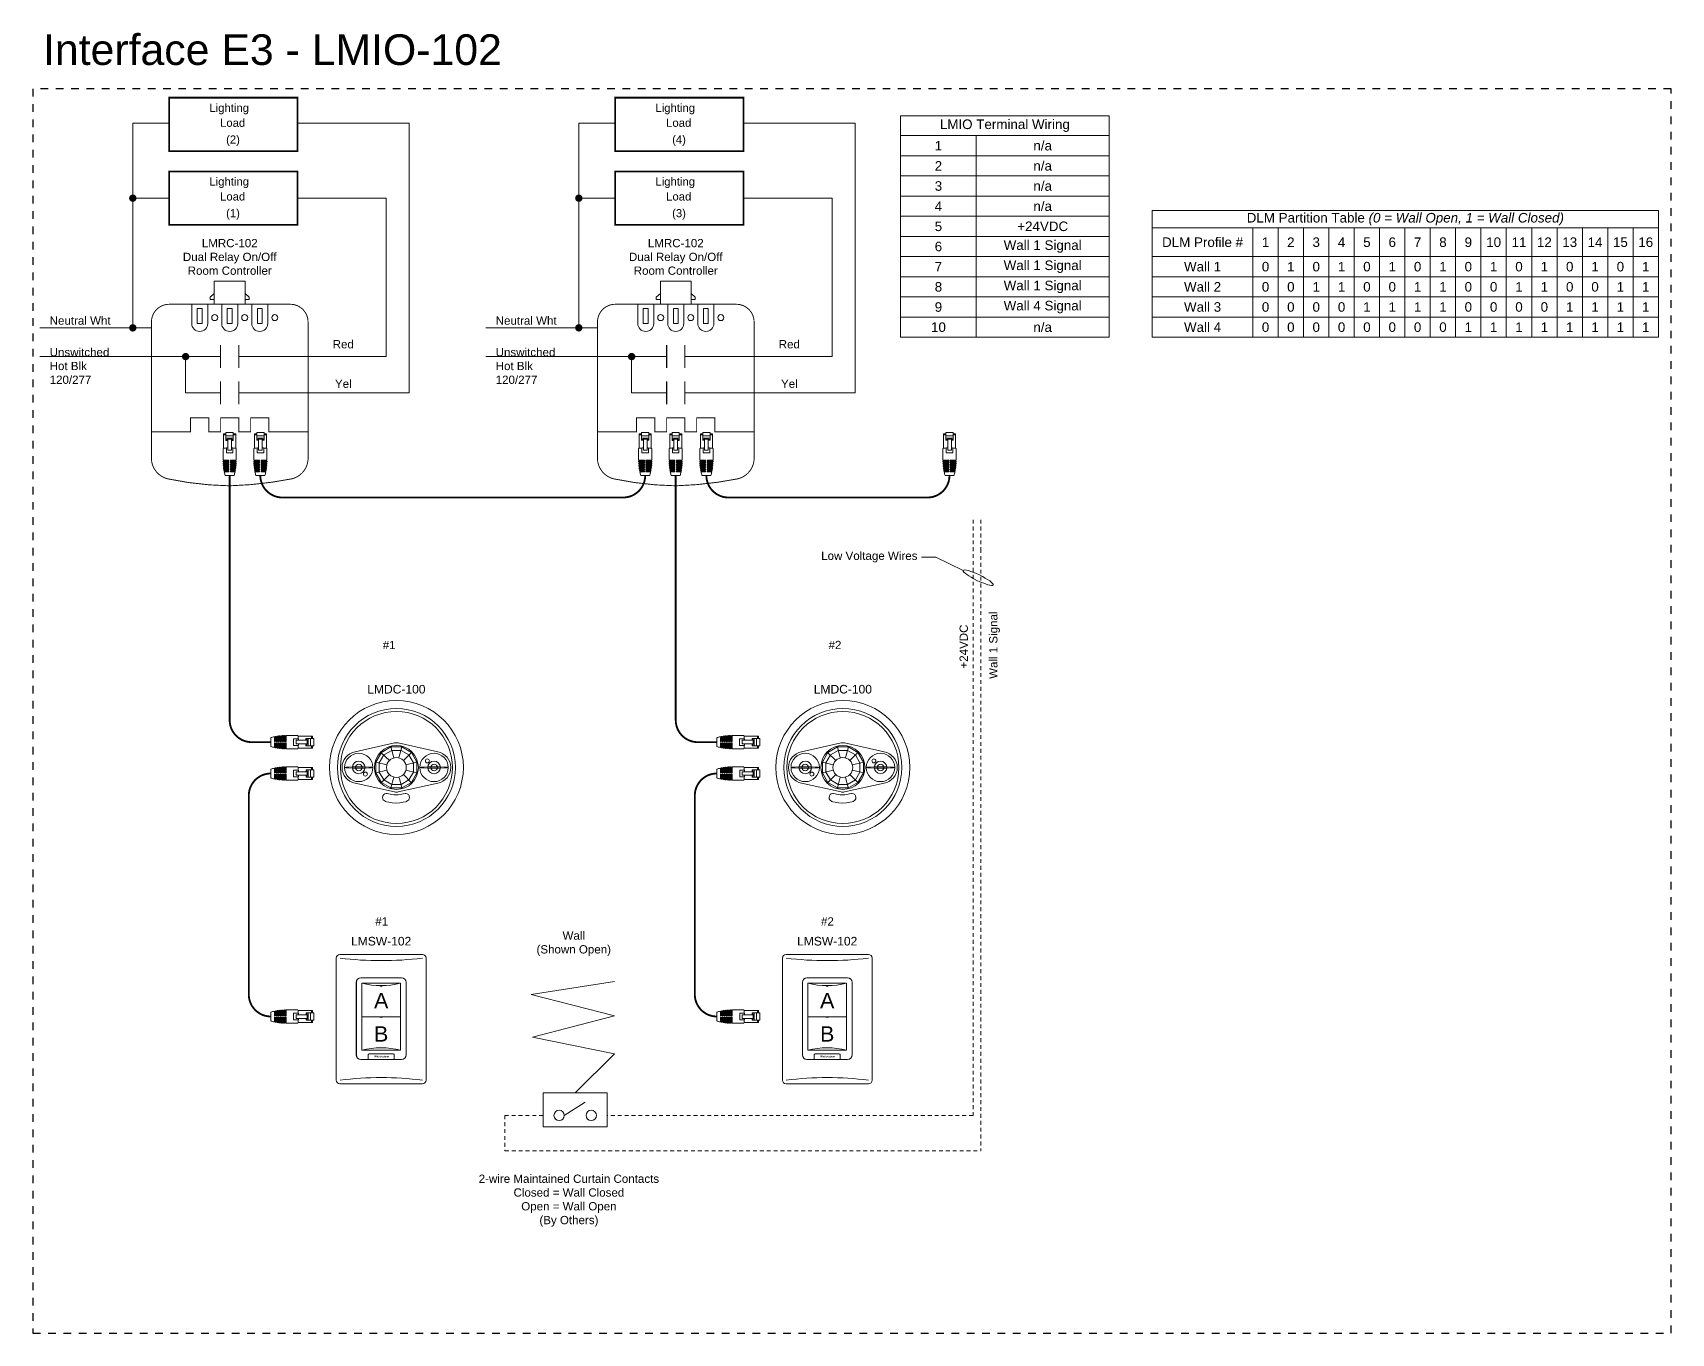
# Model space of a CAD drawing. Header units: inches. Extents: x -60 to 2005, y -577 to 104.
# Drawn here: x 867.5 to 921, y -103.6 to -61.1 of the extents above; entities that cross this region are included whole.
import ezdxf
from ezdxf.enums import TextEntityAlignment as Align

# ---------------------------------------------------------------- set-up
doc = ezdxf.new("R2010")
doc.units = ezdxf.units.IN
doc.header["$MEASUREMENT"] = 0
doc.linetypes.add('Demo', pattern=[0.5, 0.25, -0.25])
doc.linetypes.add('HIDDEN2', pattern=[0.1875, 0.125, -0.0625])
doc.layers.get('0').update_dxf_attribs({"lineweight": 5})
doc.layers.add('PS Borders', color=40, linetype='Demo', lineweight=5, plot=False)
for name, color, linetype, lineweight in [('WS', 3, 'Continuous', 5), ('WS_DETAIL', 7, 'Continuous', 5), ('WS_LineVoltage', 1, 'Continuous', 5), ('WS_LowVoltage', 6, 'Continuous', 5), ('WS_Text', 7, 'Continuous', 5)]:
    doc.layers.add(name, color=color, linetype=linetype, lineweight=lineweight)
doc.styles.add('ARIAL', font='arial.ttf')

# ---------------------------------------------------------------- blocks, each defined once
blk = doc.blocks.new('A$C756910A1')
at = {"layer": 'WS_DETAIL'}
for p, q in [((0.15, 6.6), (0.15, 10.17)), ((0.15, 10.17), (0.73, 10.17)), ((0.73, 9.92), (0.15, 9.92)), ((0.73, 10.43), (0.73, 8.56)), ((0.73, 10.43), (2.51, 10.43)), ((2.51, 9.66), (0.73, 9.66)), ((2.51, 9.06), (0.73, 9.06)), ((0.73, 8.74), (1.17, 8.74)), ((0.73, 8.56), (1.17, 8.56)), ((1.17, 6.17), (1.17, 9.06)), ((1.17, 8.85), (2.06, 8.85)), ((2.06, 6.17), (2.06, 9.06)), ((2.06, 8.74), (2.51, 8.74)), ((2.51, 8.56), (2.06, 8.56)), ((2.51, 10.43), (2.51, 8.56)), ((3.08, 10.17), (2.51, 10.17)), ((3.08, 9.92), (2.51, 9.92)), ((3.08, 6.6), (3.08, 10.17)), ((0, 6.56), (0, 3.73)), ((0.81, 6.7), (0.81, 5.55)), ((0.81, 5.55), (2.42, 5.55)), ((1.17, 6.17), (2.06, 6.17)), ((2.42, 6.7), (2.42, 5.55)), ((3.23, 6.56), (3.23, 3.73)), ((0, 3.73), (1.43, 3.73)), ((0, 3.51), (1.43, 3.51)), ((0.01, 3.29), (1.43, 3.29)), ((0.02, 3.06), (1.43, 3.06)), ((0.03, 2.84), (1.43, 2.84)), ((0.05, 2.62), (1.43, 2.62)), ((0.07, 2.4), (1.43, 2.4)), ((0.09, 2.18), (1.43, 2.18)), ((0.12, 1.96), (1.43, 1.96)), ((0.15, 1.74), (1.43, 1.74)), ((0.18, 1.52), (1.43, 1.52)), ((0.22, 1.3), (1.43, 1.3)), ((0.26, 1.08), (1.43, 1.08)), ((0.31, 0.86), (1.43, 0.86)), ((0.89, 3.73), (0.89, 3.51)), ((0.89, 3.29), (0.89, 3.06)), ((0.89, 2.84), (0.89, 2.62)), ((0.89, 2.4), (0.89, 2.18)), ((0.89, 1.96), (0.89, 1.74)), ((0.89, 1.52), (0.89, 1.3)), ((0.89, 1.08), (0.89, 0.86)), ((1.43, 3.51), (1.43, 3.73)), ((1.43, 3.06), (1.43, 3.29)), ((1.43, 2.62), (1.43, 2.84)), ((1.43, 2.18), (1.43, 2.4)), ((1.43, 1.74), (1.43, 1.96)), ((1.43, 1.3), (1.43, 1.52)), ((1.43, 0.86), (1.43, 1.08)), ((1.8, 3.73), (3.23, 3.73)), ((1.8, 3.51), (1.8, 3.73)), ((1.8, 3.51), (3.23, 3.51)), ((1.8, 3.29), (3.23, 3.29)), ((1.8, 3.06), (1.8, 3.29)), ((1.8, 3.06), (3.22, 3.06)), ((1.8, 2.84), (3.2, 2.84)), ((1.8, 2.62), (1.8, 2.84)), ((1.8, 2.62), (3.19, 2.62)), ((1.8, 2.4), (3.17, 2.4)), ((1.8, 2.18), (1.8, 2.4)), ((1.8, 2.18), (3.14, 2.18)), ((1.8, 1.96), (3.12, 1.96)), ((1.8, 1.74), (1.8, 1.96)), ((1.8, 1.74), (3.09, 1.74)), ((1.8, 1.52), (3.05, 1.52)), ((1.8, 1.3), (1.8, 1.52)), ((1.8, 1.3), (3.01, 1.3)), ((1.8, 1.08), (2.97, 1.08)), ((1.8, 0.86), (1.8, 1.08)), ((1.8, 0.86), (2.92, 0.86)), ((2.34, 3.73), (2.34, 3.51)), ((2.34, 3.29), (2.34, 3.06)), ((2.34, 2.84), (2.34, 2.62)), ((2.34, 2.4), (2.34, 2.18)), ((2.34, 1.96), (2.34, 1.74)), ((2.34, 1.52), (2.34, 1.3)), ((2.34, 1.08), (2.34, 0.86)), ((2.69, 0), (0.52, 0))]:
    blk.add_line(p, q, dxfattribs=at)
for centre, radius, start, end in [((1.62, -0.58), 7.33, 93.502, 102.7411), ((1.62, -0.58), 7.33, 77.2589, 86.498), ((13.49, 3.73), 13.49, 180.937, 181.8742), ((13.49, 3.73), 13.49, 182.8119, 183.7504), ((13.49, 3.73), 13.49, 184.6899, 185.6307), ((13.49, 3.73), 13.49, 186.573, 187.5171), ((13.49, 3.73), 13.49, 188.4632, 189.4117), ((13.49, 3.73), 13.49, 190.3627, 191.3167), ((13.49, 3.73), 13.49, 192.2739, 196.0379), ((-10.25, 3.73), 13.49, 343.9621, 347.7261), ((-10.25, 3.73), 13.49, 348.6833, 349.6373), ((-10.25, 3.73), 13.49, 350.5883, 351.5368), ((-10.25, 3.73), 13.49, 352.4829, 353.427), ((-10.25, 3.73), 13.49, 354.3693, 355.3101), ((-10.25, 3.73), 13.49, 356.2496, 357.1881), ((-10.25, 3.73), 13.49, 358.1258, 359.063)]:
    blk.add_arc(centre, radius, start, end, dxfattribs=at)
blk = doc.blocks.new('RJ45')
at = {"layer": 'WS_DETAIL', "xscale": 1.117448685388325, "yscale": 1.117448685388325, "zscale": 1.117448685388325}
blk.add_blockref('A$C756910A1', (59.47, 150.68), dxfattribs=at)
blk = doc.blocks.new('WallPlate1Gang')
for p, q in [((-11.72, 0.96), (-11.72, 32.87)), ((-10.76, 33.83), (10.76, 33.83)), ((11.72, 32.87), (11.72, 0.96)), ((-6.49, 26.51), (-6.49, 7.57)), ((-5.31, 27.69), (5.31, 27.69)), ((6.49, 26.51), (6.49, 7.57)), ((5.31, 6.39), (-5.31, 6.39)), ((-10.76, 0), (10.76, 0))]:
    blk.add_line(p, q)
for centre, radius, start, end in [((-10.76, 32.87), 0.96, 90, 180), ((0, 117.5), 85.31, 262.7571, 277.2429), ((10.76, 32.87), 0.96, 0, 90), ((-5.31, 26.51), 1.18, 90, 180), ((5.31, 26.51), 1.18, 0, 90), ((-5.31, 7.57), 1.18, 180, 270), ((5.31, 7.57), 1.18, 270, 0), ((-10.76, 0.96), 0.96, 180, 270), ((0, -83.67), 85.31, 82.7571, 97.2429), ((10.76, 0.96), 0.96, 270, 0)]:
    blk.add_arc(centre, radius, start, end)
blk = doc.blocks.new('*U137')
blk.add_blockref('WallPlate1Gang', (0, -0.01))
blk = doc.blocks.new('*T186')
at = {"layer": 'WS_Text', "color": 0, "linetype": 'ByBlock', "lineweight": -2, "transparency": 16777216}
for p, q in [((0, 0), (16.528, 0)), ((0, 0), (0, -4.142)), ((16.528, 0), (16.528, -4.142)), ((0, -0.567), (16.528, -0.567)), ((3.284, -0.567), (3.284, -4.142)), ((4.112, -0.567), (4.112, -4.142)), ((4.939, -0.567), (4.939, -4.142)), ((5.767, -0.567), (5.767, -4.142)), ((6.595, -0.567), (6.595, -4.142)), ((7.422, -0.567), (7.422, -4.142)), ((8.25, -0.567), (8.25, -4.142)), ((9.078, -0.567), (9.078, -4.142)), ((9.906, -0.567), (9.906, -4.142)), ((10.733, -0.567), (10.733, -4.142)), ((11.561, -0.567), (11.561, -4.142)), ((12.389, -0.567), (12.389, -4.142)), ((13.217, -0.567), (13.217, -4.142)), ((14.044, -0.567), (14.044, -4.142)), ((14.872, -0.567), (14.872, -4.142)), ((15.7, -0.567), (15.7, -4.142)), ((0, -1.506), (16.528, -1.506)), ((0, -2.165), (16.528, -2.165)), ((0, -2.824), (16.528, -2.824)), ((0, -3.483), (16.528, -3.483)), ((0, -4.142), (16.528, -4.142))]:
    blk.add_line(p, q, dxfattribs=at)
at = {"layer": 'WS_Text', "color": 0, "transparency": 16777216, "attachment_point": 5, "style": 'ARIAL'}
for s, insert, char_height, width in [('DLM Partition Table {\\fArial|b0|i1|c0|p34;(0 = Wall Open, 1 = Wall Closed)}', (8.264, -0.283), 0.3125, 16.37762), ('DLM Profile #', (1.642, -1.037), 0.3125, 3.13378), ('1', (3.698, -1.037), 0.312, 0.67774), ('2', (4.525, -1.037), 0.312, 0.67774), ('3', (5.353, -1.037), 0.312, 0.67774), ('4', (6.181, -1.037), 0.312, 0.67774), ('5', (7.009, -1.037), 0.312, 0.67774), ('6', (7.836, -1.037), 0.312, 0.67774), ('7', (8.664, -1.037), 0.312, 0.67774), ('8', (9.492, -1.037), 0.312, 0.67774), ('9', (10.32, -1.037), 0.312, 0.67774), ('10', (11.147, -1.037), 0.3125, 0.67774), ('11', (11.975, -1.037), 0.3125, 0.67774), ('12', (12.803, -1.037), 0.3125, 0.67774), ('13', (13.631, -1.037), 0.3125, 0.67774), ('14', (14.458, -1.037), 0.3125, 0.67774), ('15', (15.286, -1.037), 0.3125, 0.67774), ('16', (16.114, -1.037), 0.3125, 0.67774), ('Wall 1', (1.642, -1.836), 0.3125, 3.13378), ('0', (3.698, -1.836), 0.312, 0.67774), ('1', (4.525, -1.836), 0.312, 0.67774), ('0', (5.353, -1.836), 0.312, 0.67774), ('1', (6.181, -1.836), 0.312, 0.67774), ('0', (7.009, -1.836), 0.312, 0.67774), ('1', (7.836, -1.836), 0.312, 0.67774), ('0', (8.664, -1.836), 0.312, 0.67774), ('1', (9.492, -1.836), 0.312, 0.67774), ('0', (10.32, -1.836), 0.312, 0.67774), ('1', (11.147, -1.836), 0.312, 0.67774), ('0', (11.975, -1.836), 0.312, 0.67774), ('1', (12.803, -1.836), 0.312, 0.67774), ('0', (13.631, -1.836), 0.312, 0.67774), ('1', (14.458, -1.836), 0.312, 0.67774), ('0', (15.286, -1.836), 0.312, 0.67774), ('1', (16.114, -1.836), 0.312, 0.67774), ('Wall 2', (1.642, -2.495), 0.3125, 3.13378), ('0', (3.698, -2.495), 0.312, 0.67774), ('0', (4.525, -2.495), 0.312, 0.67774), ('1', (5.353, -2.495), 0.312, 0.67774), ('1', (6.181, -2.495), 0.312, 0.67774), ('0', (7.009, -2.495), 0.312, 0.67774), ('0', (7.836, -2.495), 0.312, 0.67774), ('1', (8.664, -2.495), 0.312, 0.67774), ('1', (9.492, -2.495), 0.312, 0.67774), ('0', (10.32, -2.495), 0.312, 0.67774), ('0', (11.147, -2.495), 0.312, 0.67774), ('1', (11.975, -2.495), 0.312, 0.67774), ('1', (12.803, -2.495), 0.312, 0.67774), ('0', (13.631, -2.495), 0.312, 0.67774), ('0', (14.458, -2.495), 0.312, 0.67774), ('1', (15.286, -2.495), 0.312, 0.67774), ('1', (16.114, -2.495), 0.312, 0.67774), ('Wall 3', (1.642, -3.153), 0.3125, 3.13378), ('0', (3.698, -3.153), 0.312, 0.67774), ('0', (4.525, -3.153), 0.312, 0.67774), ('0', (5.353, -3.153), 0.312, 0.67774), ('0', (6.181, -3.153), 0.312, 0.67774), ('1', (7.009, -3.153), 0.312, 0.67774), ('1', (7.836, -3.153), 0.312, 0.67774), ('1', (8.664, -3.153), 0.312, 0.67774), ('1', (9.492, -3.153), 0.312, 0.67774), ('0', (10.32, -3.153), 0.312, 0.67774), ('0', (11.147, -3.153), 0.312, 0.67774), ('0', (11.975, -3.153), 0.312, 0.67774), ('0', (12.803, -3.153), 0.312, 0.67774), ('1', (13.631, -3.153), 0.312, 0.67774), ('1', (14.458, -3.153), 0.312, 0.67774), ('1', (15.286, -3.153), 0.312, 0.67774), ('1', (16.114, -3.153), 0.312, 0.67774), ('Wall 4', (1.642, -3.812), 0.3125, 3.13378), ('0', (3.698, -3.812), 0.312, 0.67774), ('0', (4.525, -3.812), 0.312, 0.67774), ('0', (5.353, -3.812), 0.312, 0.67774), ('0', (6.181, -3.812), 0.312, 0.67774), ('0', (7.009, -3.812), 0.312, 0.67774), ('0', (7.836, -3.812), 0.312, 0.67774), ('0', (8.664, -3.812), 0.312, 0.67774), ('0', (9.492, -3.812), 0.312, 0.67774), ('1', (10.32, -3.812), 0.312, 0.67774), ('1', (11.147, -3.812), 0.312, 0.67774), ('1', (11.975, -3.812), 0.312, 0.67774), ('1', (12.803, -3.812), 0.312, 0.67774), ('1', (13.631, -3.812), 0.312, 0.67774), ('1', (14.458, -3.812), 0.312, 0.67774), ('1', (15.286, -3.812), 0.312, 0.67774), ('1', (16.114, -3.812), 0.312, 0.67774)]:
    blk.add_mtext(s, dxfattribs=dict(at, insert=insert, char_height=char_height, width=width))
blk = doc.blocks.new('*T187')
at = {"layer": 'WS_Text', "color": 0, "linetype": 'ByBlock', "lineweight": -2, "transparency": 16777216}
for p, q in [((0, 0), (6.807, 0)), ((0, 0), (0, -7.236)), ((6.807, 0), (6.807, -7.236)), ((0, -0.648), (6.807, -0.648)), ((2.469, -0.648), (2.469, -7.236)), ((0, -1.307), (6.807, -1.307)), ((0, -1.965), (6.807, -1.965)), ((0, -2.624), (6.807, -2.624)), ((0, -3.283), (6.807, -3.283)), ((0, -3.942), (6.807, -3.942)), ((0, -4.601), (6.807, -4.601)), ((0, -5.259), (6.807, -5.259)), ((0, -5.918), (6.807, -5.918)), ((0, -6.577), (6.807, -6.577)), ((0, -7.236), (6.807, -7.236))]:
    blk.add_line(p, q, dxfattribs=at)
at = {"layer": 'WS_Text', "color": 0, "transparency": 16777216, "attachment_point": 5, "style": 'ARIAL'}
for s, insert, char_height, width in [('LMIO Terminal Wiring', (3.403, -0.324), 0.3125, 6.65659), ('1', (1.234, -0.977), 0.312, 2.31859), ('n/a', (4.638, -0.977), 0.3125, 4.188), ('2', (1.234, -1.636), 0.312, 2.31859), ('n/a', (4.638, -1.636), 0.3125, 4.188), ('3', (1.234, -2.295), 0.312, 2.31859), ('n/a', (4.638, -2.295), 0.3125, 4.188), ('4', (1.234, -2.954), 0.312, 2.31859), ('n/a', (4.638, -2.954), 0.3125, 4.188), ('5', (1.234, -3.612), 0.312, 2.31859), ('+24VDC', (4.638, -3.612), 0.3125, 4.188), ('6', (1.234, -4.271), 0.312, 2.31859), ('Wall 1 Signal', (4.638, -4.271), 0.3125, 4.188), ('7', (1.234, -4.93), 0.312, 2.31859), ('Wall 1 Signal', (4.638, -4.93), 0.3125, 4.188), ('8', (1.234, -5.589), 0.312, 2.31859), ('Wall 1 Signal', (4.638, -5.589), 0.3125, 4.188), ('9', (1.234, -6.248), 0.312, 2.31859), ('Wall 4 Signal', (4.638, -6.248), 0.3125, 4.188), ('10', (1.234, -6.906), 0.3125, 2.31859), ('n/a', (4.638, -6.906), 0.3125, 4.188)]:
    blk.add_mtext(s, dxfattribs=dict(at, insert=insert, char_height=char_height, width=width))
blk = doc.blocks.new('*U251')
for p, q in [((-6.5, 20.13), (-6.5, 1.18)), ((-5.32, 21.31), (5.32, 21.31)), ((-5.07, 2.44), (-5.07, 19.89)), ((-5.07, 19.89), (5.07, 19.89)), ((-5.07, 19.89), (5.07, 19.89)), ((-0.33, 19.29), (-0.33, 19.19)), ((0.33, 19.29), (0.33, 19.19)), ((5.07, 19.89), (5.07, 2.44)), ((6.5, 20.13), (6.5, 1.18)), ((-5.07, 11.16), (0, 11.16)), ((-0.33, 11.17), (-0.33, 11.06)), ((0, 11.16), (5.07, 11.16)), ((0.33, 11.17), (0.33, 11.06)), ((5.32, 0), (-5.32, 0)), ((5.07, 2.44), (-5.07, 2.44)), ((-3.38, 1.24), (-3.38, 0)), ((3.14, 1.48), (-3.14, 1.48)), ((3.38, 1.24), (3.38, 0))]:
    blk.add_line(p, q)
for centre, radius, start, end in [((-5.32, 20.13), 1.18, 90, 180), ((0, 41.25), 21.96, 256.6482, 283.3518), ((0, 19.73), 0.639, 238.6629, 301.3371), ((5.32, 20.13), 1.18, 0, 90), ((0, 11.61), 0.639, 238.6629, 301.3371), ((-5.32, 1.18), 1.18, 180, 270), ((0, -18.92), 21.96, 76.6482, 103.3518), ((-3.14, 1.24), 0.239, 90, 180), ((3.14, 1.24), 0.239, 0, 90), ((5.32, 1.18), 1.18, 270, 0)]:
    blk.add_arc(centre, radius, start, end)
at = {"style": 'ARIAL'}
for s, insert, char_height, width, attachment_point in [('LMSW-102', (0, 32.02), 2.25, 40.9705, 2), ('{\\fArial|b1|i1|c0|p34;Wattstopper}', (-1.79, 1.04), 0.4798, 3.7953, 1)]:
    blk.add_mtext(s, dxfattribs=dict(at, insert=insert, char_height=char_height, width=width, attachment_point=attachment_point))
blk = doc.blocks.new('*U257')
at = {"lineweight": 18}
for points in [[(-1.44, -5.36), (-3.92, -3.92), (-5.36, -1.44), (-5.36, 1.43), (-3.92, 3.92), (-1.44, 5.36), (1.43, 5.36), (3.92, 3.92), (5.36, 1.43), (5.36, -1.44), (3.92, -3.92), (1.43, -5.36), (-1.44, -5.36)], [(-1.2, -4.47), (-3.27, -3.27), (-4.47, -1.2), (-4.47, 1.2), (-3.27, 3.27), (-1.2, 4.46), (1.2, 4.46), (3.27, 3.27), (4.46, 1.2), (4.46, -1.2), (3.27, -3.27), (1.2, -4.47), (-1.2, -4.47)], [(-1.44, 5.36), (-0.67, 2.5)], [(1.43, 5.36), (0.67, 2.5)], [(-2.5, 0.67), (-5.36, 1.43)], [(-3.97, 3.84), (-1.83, 1.83)], [(3.92, 3.92), (1.83, 1.83)], [(5.36, 1.43), (2.5, 0.67)], [(-2.5, -0.67), (-5.36, -1.44)], [(-1.83, -1.83), (-3.92, -3.92)], [(-0.67, -2.5), (-1.44, -5.36)], [(3.87, -3.95), (1.83, -1.84)], [(5.36, -1.44), (2.5, -0.67)]]:
    blk.add_lwpolyline(points, dxfattribs=at)
for points, knots in [([(17.49, 0), (17.49, -9.66), (9.66, -17.49), (0, -17.49), (-9.66, -17.49), (-17.49, -9.66), (-17.49, 0), (-17.49, 9.66), (-9.66, 17.49), (0, 17.49), (9.66, 17.49), (17.49, 9.66), (17.49, 0)], [0, 0, 0, 0, 1, 1, 1, 2, 2, 2, 3, 3, 3, 4, 4, 4, 4]), ([(15.41, 0), (15.41, -8.51), (8.51, -15.41), (0, -15.41), (-8.51, -15.41), (-15.41, -8.51), (-15.41, 0), (-15.41, 8.51), (-8.51, 15.41), (0, 15.41), (8.51, 15.41), (15.41, 8.51), (15.41, 0)], [0, 0, 0, 0, 1, 1, 1, 2, 2, 2, 3, 3, 3, 4, 4, 4, 4]), ([(14.63, 0), (14.63, -8.08), (8.08, -14.63), (0, -14.63), (-8.08, -14.63), (-14.63, -8.08), (-14.63, 0), (-14.63, 8.08), (-8.08, 14.63), (0, 14.63), (8.08, 14.63), (14.63, 8.08), (14.63, 0)], [0, 0, 0, 0, 1, 1, 1, 2, 2, 2, 3, 3, 3, 4, 4, 4, 4]), ([(-14.21, 0), (-14.21, 2.03), (-12.74, 3.73), (-10.81, 4.08), (-10.81, 4.08), (-0.46, 6.4), (-0.46, 6.4), (-0.33, 6.43), (-0.17, 6.45), (0, 6.45)], [0, 0, 0, 0, 1, 1, 1, 2, 2, 2, 3, 3, 3, 3]), ([(5.74, 0), (5.74, -3.17), (3.17, -5.74), (0, -5.74), (-3.17, -5.74), (-5.74, -3.17), (-5.74, 0), (-5.74, 3.17), (-3.17, 5.74), (0, 5.74), (3.17, 5.74), (5.74, 3.17), (5.74, 0)], [0, 0, 0, 0, 1, 1, 1, 2, 2, 2, 3, 3, 3, 4, 4, 4, 4]), ([(14.21, 0), (14.21, 2.03), (12.74, 3.73), (10.81, 4.08), (10.81, 4.08), (0.46, 6.4), (0.46, 6.4), (0.33, 6.43), (0.17, 6.45), (0, 6.45)], [0, 0, 0, 0, 1, 1, 1, 2, 2, 2, 3, 3, 3, 3]), ([(-6.13, 0), (-6.13, -2.05), (-7.79, -3.7), (-9.84, -3.7), (-11.88, -3.7), (-13.54, -2.05), (-13.54, 0), (-13.54, 2.04), (-11.88, 3.7), (-9.84, 3.7), (-7.79, 3.7), (-6.13, 2.04), (-6.13, 0)], [0, 0, 0, 0, 1, 1, 1, 2, 2, 2, 3, 3, 3, 4, 4, 4, 4]), ([(-6.13, 0), (-6.13, -2.05), (-7.79, -3.7), (-9.84, -3.7), (-11.88, -3.7), (-13.54, -2.05), (-13.54, 0), (-13.54, 2.04), (-11.88, 3.7), (-9.84, 3.7), (-7.79, 3.7), (-6.13, 2.04), (-6.13, 0)], [0, 0, 0, 0, 1, 1, 1, 2, 2, 2, 3, 3, 3, 4, 4, 4, 4]), ([(-6.14, 0), (-6.14, -0.09), (-7.79, -0.17), (-9.84, -0.17), (-11.88, -0.17), (-13.53, -0.09), (-13.53, 0), (-13.53, 0.09), (-11.88, 0.16), (-9.84, 0.16), (-7.79, 0.16), (-6.14, 0.09), (-6.14, 0)], [0, 0, 0, 0, 1, 1, 1, 2, 2, 2, 3, 3, 3, 4, 4, 4, 4]), ([(-6.14, 0), (-6.14, -0.09), (-7.79, -0.17), (-9.84, -0.17), (-11.88, -0.17), (-13.53, -0.09), (-13.53, 0), (-13.53, 0.09), (-11.88, 0.16), (-9.84, 0.16), (-7.79, 0.16), (-6.14, 0.09), (-6.14, 0)], [0, 0, 0, 0, 1, 1, 1, 2, 2, 2, 3, 3, 3, 4, 4, 4, 4]), ([(-8.18, 0), (-8.18, -0.91), (-8.92, -1.66), (-9.84, -1.66), (-10.75, -1.66), (-11.49, -0.91), (-11.49, 0), (-11.49, 0.91), (-10.75, 1.65), (-9.84, 1.65), (-8.92, 1.65), (-8.18, 0.91), (-8.18, 0)], [0, 0, 0, 0, 1, 1, 1, 2, 2, 2, 3, 3, 3, 4, 4, 4, 4]), ([(-8.18, 0), (-8.18, -0.91), (-8.92, -1.66), (-9.84, -1.66), (-10.75, -1.66), (-11.49, -0.91), (-11.49, 0), (-11.49, 0.91), (-10.75, 1.65), (-9.84, 1.65), (-8.92, 1.65), (-8.18, 0.91), (-8.18, 0)], [0, 0, 0, 0, 1, 1, 1, 2, 2, 2, 3, 3, 3, 4, 4, 4, 4]), ([(-8.97, 0), (-8.97, -0.48), (-9.36, -0.87), (-9.84, -0.87), (-10.32, -0.87), (-10.7, -0.48), (-10.7, 0), (-10.7, 0.48), (-10.32, 0.87), (-9.84, 0.87), (-9.36, 0.87), (-8.97, 0.48), (-8.97, 0)], [0, 0, 0, 0, 1, 1, 1, 2, 2, 2, 3, 3, 3, 4, 4, 4, 4]), ([(-8.97, 0), (-8.97, -0.48), (-9.36, -0.87), (-9.84, -0.87), (-10.32, -0.87), (-10.7, -0.48), (-10.7, 0), (-10.7, 0.48), (-10.32, 0.87), (-9.84, 0.87), (-9.36, 0.87), (-8.97, 0.48), (-8.97, 0)], [0, 0, 0, 0, 1, 1, 1, 2, 2, 2, 3, 3, 3, 4, 4, 4, 4]), ([(2.59, 0), (2.59, -1.43), (1.43, -2.59), (0, -2.59), (-1.43, -2.59), (-2.59, -1.43), (-2.59, 0), (-2.59, 1.43), (-1.43, 2.59), (0, 2.59), (1.43, 2.59), (2.59, 1.43), (2.59, 0)], [0, 0, 0, 0, 1, 1, 1, 2, 2, 2, 3, 3, 3, 4, 4, 4, 4]), ([(6.13, 0), (6.13, 2.04), (7.79, 3.7), (9.83, 3.7), (11.88, 3.7), (13.54, 2.04), (13.54, 0), (13.54, -2.05), (11.88, -3.7), (9.83, -3.7), (7.79, -3.7), (6.13, -2.05), (6.13, 0)], [0, 0, 0, 0, 1, 1, 1, 2, 2, 2, 3, 3, 3, 4, 4, 4, 4]), ([(6.14, 0), (6.14, 0.09), (7.79, 0.16), (9.83, 0.16), (11.88, 0.16), (13.53, 0.09), (13.53, 0), (13.53, -0.09), (11.88, -0.17), (9.83, -0.17), (7.79, -0.17), (6.14, -0.09), (6.14, 0)], [0, 0, 0, 0, 1, 1, 1, 2, 2, 2, 3, 3, 3, 4, 4, 4, 4]), ([(7.57, 1.73), (7.57, 2.02), (7.81, 2.25), (8.1, 2.25), (8.39, 2.25), (8.62, 2.02), (8.62, 1.73), (8.62, 1.44), (8.39, 1.2), (8.1, 1.2), (7.81, 1.2), (7.57, 1.44), (7.57, 1.73)], [0, 0, 0, 0, 1, 1, 1, 2, 2, 2, 3, 3, 3, 4, 4, 4, 4]), ([(8.18, 0), (8.18, 0.91), (8.92, 1.65), (9.83, 1.65), (10.75, 1.65), (11.49, 0.91), (11.49, 0), (11.49, -0.91), (10.75, -1.66), (9.83, -1.66), (8.92, -1.66), (8.18, -0.91), (8.18, 0)], [0, 0, 0, 0, 1, 1, 1, 2, 2, 2, 3, 3, 3, 4, 4, 4, 4]), ([(8.97, 0), (8.97, 0.48), (9.36, 0.87), (9.83, 0.87), (10.31, 0.87), (10.7, 0.48), (10.7, 0), (10.7, -0.48), (10.31, -0.87), (9.83, -0.87), (9.36, -0.87), (8.97, -0.48), (8.97, 0)], [0, 0, 0, 0, 1, 1, 1, 2, 2, 2, 3, 3, 3, 4, 4, 4, 4]), ([(-14.21, 0), (-14.21, -2.04), (-12.74, -3.73), (-10.81, -4.08), (-10.81, -4.08), (-0.46, -6.4), (-0.46, -6.4), (-0.33, -6.43), (-0.17, -6.45), (0, -6.45)], [0, 0, 0, 0, 1, 1, 1, 2, 2, 2, 3, 3, 3, 3]), ([(-7.57, -1.73), (-7.57, -2.02), (-7.81, -2.26), (-8.1, -2.26), (-8.39, -2.26), (-8.62, -2.02), (-8.62, -1.73), (-8.62, -1.44), (-8.39, -1.21), (-8.1, -1.21), (-7.81, -1.21), (-7.57, -1.44), (-7.57, -1.73)], [0, 0, 0, 0, 1, 1, 1, 2, 2, 2, 3, 3, 3, 4, 4, 4, 4]), ([(-7.57, -1.73), (-7.57, -2.02), (-7.81, -2.26), (-8.1, -2.26), (-8.39, -2.26), (-8.62, -2.02), (-8.62, -1.73), (-8.62, -1.44), (-8.39, -1.21), (-8.1, -1.21), (-7.81, -1.21), (-7.57, -1.44), (-7.57, -1.73)], [0, 0, 0, 0, 1, 1, 1, 2, 2, 2, 3, 3, 3, 4, 4, 4, 4]), ([(14.21, 0), (14.21, -2.04), (12.74, -3.73), (10.81, -4.08), (10.81, -4.08), (0.46, -6.4), (0.46, -6.4), (0.33, -6.43), (0.17, -6.45), (0, -6.45)], [0, 0, 0, 0, 1, 1, 1, 2, 2, 2, 3, 3, 3, 3]), ([(-0.1, -9.29), (1.27, -9.29), (2.67, -8.87), (2.67, -8.87), (2.67, -8.87), (2.76, -8.82), (2.76, -8.82), (3.14, -8.68), (3.41, -8.29), (3.41, -7.83), (3.41, -7.24), (2.98, -6.77), (2.44, -6.77), (2.44, -6.77), (2.15, -6.8), (1.77, -6.91), (1.39, -7.03), (0.63, -7.13), (0, -7.13), (0, -7.13), (-0.2, -7.13), (-0.2, -7.13), (-0.83, -7.13), (-1.59, -7.03), (-1.97, -6.91), (-2.35, -6.8), (-2.64, -6.77), (-2.64, -6.77), (-3.18, -6.77), (-3.61, -7.24), (-3.61, -7.83), (-3.61, -8.29), (-3.34, -8.68), (-2.96, -8.82), (-2.96, -8.82), (-2.87, -8.87), (-2.87, -8.87), (-2.87, -8.87), (-1.47, -9.29), (-0.1, -9.29)], [0, 0, 0, 0, 1, 1, 1, 2, 2, 2, 3, 3, 3, 4, 4, 4, 5, 5, 5, 6, 6, 6, 7, 7, 7, 8, 8, 8, 9, 9, 9, 10, 10, 10, 11, 11, 11, 12, 12, 12, 13, 13, 13, 13])]:
    blk.add_open_spline(points, degree=3, knots=knots, dxfattribs=at)
blk.add_open_spline([(1.43, -5.36), (1.43, -5.29), (0.67, -2.5), (0.67, -2.5)], degree=3, dxfattribs=at)
at = {"insert": (0, 21.58), "char_height": 2.25, "width": 40.9705, "attachment_point": 2, "style": 'ARIAL'}
blk.add_mtext('LMDC-100', dxfattribs=at)

msp = doc.modelspace()

# ---------------------------------------------------------------- linework, layer by layer
for p, q in [((873.418, -69.233), (873.418, -69.993)), ((874.425, -69.233), (873.418, -69.233)), ((874.425, -69.233), (874.425, -69.993)), ((887.983, -69.233), (887.983, -69.993)), ((888.99, -69.233), (887.983, -69.233)), ((888.99, -69.233), (888.99, -69.993)), ((872.679, -69.993), (872.679, -70.618)), ((873.202, -70.618), (873.202, -69.993)), ((873.418, -69.641), (873.284, -69.764)), ((873.284, -69.764), (873.284, -69.833)), ((873.284, -69.833), (873.418, -69.833)), ((873.66, -70.618), (873.66, -69.993)), ((874.183, -69.993), (874.183, -70.618)), ((874.425, -69.641), (874.558, -69.764)), ((874.558, -69.833), (874.425, -69.833)), ((874.558, -69.764), (874.558, -69.833)), ((874.64, -70.618), (874.64, -69.993)), ((875.164, -69.993), (875.164, -70.618)), ((887.244, -69.993), (887.244, -70.618)), ((887.768, -70.618), (887.768, -69.993)), ((887.983, -69.641), (887.85, -69.764)), ((887.85, -69.764), (887.85, -69.833)), ((887.85, -69.833), (887.983, -69.833)), ((888.225, -70.618), (888.225, -69.993)), ((888.748, -69.993), (888.748, -70.618)), ((888.99, -69.641), (889.124, -69.764)), ((889.124, -69.833), (888.99, -69.833)), ((889.124, -69.764), (889.124, -69.833)), ((889.206, -70.618), (889.206, -69.993)), ((889.729, -69.993), (889.729, -70.618)), ((873.624, -71.329), (873.624, -72.074)), ((873.625, -71.329), (873.625, -72.074)), ((874.218, -71.329), (874.218, -72.074)), ((874.218, -71.329), (874.218, -72.074)), ((888.189, -71.329), (888.189, -72.074)), ((888.19, -71.329), (888.19, -72.074)), ((888.783, -71.329), (888.783, -72.074)), ((888.784, -71.329), (888.784, -72.074)), ((873.624, -72.514), (873.624, -73.26)), ((873.625, -72.514), (873.625, -73.26)), ((874.218, -72.514), (874.218, -73.26)), ((874.218, -72.514), (874.218, -73.26)), ((888.189, -72.514), (888.189, -73.26)), ((888.19, -72.514), (888.19, -73.26)), ((888.783, -72.514), (888.783, -73.26)), ((888.784, -72.514), (888.784, -73.26)), ((896.974, -78.249), (896.508, -78.249)), ((897.874, -78.686), (896.974, -78.249)), ((885.527, -96.06), (884.847, -96.489))]:
    msp.add_line(p, q)
at = {"linetype": 'Continuous', "const_width": 0.06}
for points in [[(871.944, -64.992), (876.132, -64.992), (876.132, -63.246), (871.944, -63.246)], [(886.509, -64.992), (890.697, -64.992), (890.697, -63.246), (886.509, -63.246)], [(876.132, -67.399), (876.132, -65.654), (871.944, -65.654), (871.944, -67.399)], [(890.697, -67.399), (890.697, -65.654), (886.509, -65.654), (886.509, -67.399)]]:
    msp.add_lwpolyline(points, close=True, dxfattribs=at)
at = {"linetype": 'Continuous', "const_width": 0.03}
for points in [[(873.921, -75.923, -0.048346), (871.905, -75.697, -0.329956), (871.365, -75.065), (871.365, -70.572, -0.414214), (871.943, -69.993), (875.901, -69.993, -0.414214), (876.479, -70.572), (876.479, -71.474), (876.479, -73.219), (876.479, -75.065, -0.329956), (875.94, -75.697, -0.0415), (873.921, -75.923, -0.024292)], [(888.486, -75.923, -0.048346), (886.469, -75.697, -0.329956), (885.93, -75.065), (885.93, -70.572, -0.414214), (886.508, -69.993), (890.465, -69.993, -0.414214), (891.044, -70.572), (891.044, -71.474), (891.044, -73.219), (891.044, -75.065, -0.329956), (890.504, -75.697, -0.0415), (888.486, -75.923, -0.024292)]]:
    msp.add_lwpolyline(points, format="xyb", dxfattribs=at)
for points in [[(872.861, -70.618), (873.02, -70.618), (873.02, -70.135), (872.861, -70.135)], [(873.842, -70.618), (874.001, -70.618), (874.001, -70.135), (873.842, -70.135)], [(874.823, -70.618), (874.982, -70.618), (874.982, -70.135), (874.823, -70.135)], [(887.426, -70.618), (887.585, -70.618), (887.585, -70.135), (887.426, -70.135)], [(888.407, -70.618), (888.566, -70.618), (888.566, -70.135), (888.407, -70.135)], [(889.388, -70.618), (889.547, -70.618), (889.547, -70.135), (889.388, -70.135)], [(884.153, -95.755), (884.153, -96.86), (886.251, -96.86), (886.251, -95.755)]]:
    msp.add_lwpolyline(points, close=True)
at = {"const_width": 0.03}
for points in [[(871.364, -74.157), (872.643, -74.157), (872.643, -73.701), (873.238, -73.701), (873.238, -74.157), (873.624, -74.157), (873.624, -73.701), (874.219, -73.701), (874.219, -74.157), (874.605, -74.157), (874.605, -73.701), (875.2, -73.701), (875.2, -74.157), (876.479, -74.157)], [(885.93, -74.157), (887.208, -74.157), (887.208, -73.701), (887.803, -73.701), (887.803, -74.157), (888.189, -74.157), (888.189, -73.701), (888.784, -73.701), (888.784, -74.157), (889.17, -74.157), (889.17, -73.701), (889.765, -73.701), (889.765, -74.157), (891.044, -74.157)]]:
    msp.add_lwpolyline(points, dxfattribs=at)
for centre, radius in [((873.431, -70.43), 0.0983), ((874.412, -70.43), 0.0983), ((875.393, -70.43), 0.0983), ((887.996, -70.43), 0.0983), ((888.977, -70.43), 0.0983), ((889.958, -70.43), 0.0983), ((884.678, -96.489), 0.169), ((885.727, -96.489), 0.169)]:
    msp.add_circle(centre, radius)
for centre in [(872.941, -70.618), (873.921, -70.618), (874.902, -70.618), (887.506, -70.618), (888.487, -70.618), (889.468, -70.618)]:
    msp.add_arc(centre, 0.262, 180, 0)
at = {"extrusion": (0, 0, -1)}
msp.add_ellipse((898.362, -78.924), major_axis=(-0.488, 0.238), ratio=0.179754, dxfattribs=at)
at = {"layer": 'PS Borders', "lineweight": -3}
msp.add_lwpolyline([(867.489, -103.605), (920.993, -103.605), (920.993, -62.952), (867.489, -62.952)], close=True, dxfattribs=at)
at = {"layer": 'WS'}
for points in [[(873.919, -75.585, 0.06, 0.06, 0), (873.919, -83.577, 0.06, 0.06, 0), (873.919, -83.577, 0.06, 0.06, 0.414214), (874.639, -84.297, 0.06, 0.06, 0), (875.264, -84.297, 0, 0, 0)], [(888.485, -75.585, 0.06, 0.06, 0), (888.485, -83.577, 0.06, 0.06, 0), (888.485, -83.577, 0.06, 0.06, 0.414214), (889.205, -84.297, 0.06, 0.06, 0), (889.829, -84.297, 0, 0, 0)]]:
    msp.add_lwpolyline(points, format="xyseb", dxfattribs=at)
at = {"layer": 'WS', "const_width": 0.06}
for points in [[(887.489, -75.585), (887.489, -75.585, -0.414214), (886.769, -76.305), (875.64, -76.305, -0.414214), (874.92, -75.585)], [(897.425, -75.585), (897.425, -75.585, -0.414214), (896.705, -76.305), (890.206, -76.305, -0.414214), (889.486, -75.585)], [(875.264, -93.259), (875.264, -93.259, -0.414214), (874.544, -92.539), (874.544, -86.04, -0.414214), (875.264, -85.32)], [(889.829, -93.259), (889.829, -93.259, -0.414214), (889.109, -92.539), (889.109, -86.04, -0.414214), (889.829, -85.32)]]:
    msp.add_lwpolyline(points, format="xyb", dxfattribs=at)
at = {"layer": 'WS_LineVoltage'}
for p, q in [((871.944, -64.072), (870.756, -64.072)), ((870.756, -64.072), (870.756, -70.764)), ((879.784, -64.072), (876.132, -64.072)), ((886.509, -64.072), (885.321, -64.072)), ((885.321, -64.072), (885.321, -70.764)), ((894.349, -64.072), (890.697, -64.072)), ((871.944, -66.527), (870.756, -66.527)), ((879.03, -66.527), (876.132, -66.527)), ((886.509, -66.527), (885.321, -66.527)), ((893.595, -66.527), (890.697, -66.527))]:
    msp.add_line(p, q, dxfattribs=at)
for points in [[(879.784, -64.072), (879.784, -64.072), (879.784, -72.887), (874.218, -72.887)], [(894.349, -64.072), (894.349, -64.072), (894.349, -72.887), (888.784, -72.887)], [(879.03, -66.527), (879.03, -66.527), (879.03, -71.701), (874.218, -71.701)], [(893.595, -66.527), (893.595, -66.527), (893.595, -71.701), (888.784, -71.701)], [(871.364, -70.764), (867.719, -70.764)], [(885.93, -70.764), (882.284, -70.764)], [(873.625, -71.701), (867.719, -71.701)], [(873.625, -72.887), (872.481, -72.887), (872.481, -71.761)], [(888.19, -71.701), (882.284, -71.701)], [(888.19, -72.887), (887.046, -72.887), (887.046, -71.761)], [(885.202, -95.755), (886.483, -94.474), (883.805, -93.931), (886.483, -93.234), (883.763, -92.536), (886.483, -92.118), (886.483, -92.118), (886.483, -92.118), (886.483, -92.118)]]:
    msp.add_lwpolyline(points, dxfattribs=at)
at = {"layer": 'WS_LineVoltage', "const_width": 0.12}
for points in [[(870.696, -66.527, 1), (870.816, -66.527, 1)], [(885.261, -66.527, 1), (885.381, -66.527, 1)], [(870.696, -70.764, 1), (870.816, -70.764, 1)], [(885.261, -70.764, 1), (885.381, -70.764, 1)], [(872.421, -71.701, 1), (872.541, -71.701, 1)], [(886.986, -71.701, 1), (887.106, -71.701, 1)]]:
    msp.add_lwpolyline(points, format="xyb", close=True, dxfattribs=at)
at = {"layer": 'WS_LowVoltage', "linetype": 'HIDDEN2'}
for p, q in [((898.194, -77.031), (898.194, -96.489)), ((898.447, -77.031), (898.447, -77.992)), ((898.447, -77.992), (898.447, -97.65)), ((882.909, -96.489), (882.909, -97.65)), ((884.153, -96.489), (882.909, -96.489)), ((898.194, -96.489), (886.251, -96.489)), ((882.909, -97.65), (898.447, -97.65))]:
    msp.add_line(p, q, dxfattribs=at)

# ---------------------------------------------------------------- block references
for name, p in [('*T187', (895.83, -63.836)), ('*T186', (904.047, -66.93))]:
    msp.add_blockref(name, p)
for name, p, xscale, yscale, zscale in [('RJ45', (881.272, -93.667), -0.12, 0.12, 0.12), ('A$C756910A1', (874.705, -75.585), 0.1340938422465987, 0.1340938422465987, 0.1340938422465987), ('A$C756910A1', (887.273, -75.585), 0.1340938422465987, 0.1340938422465987, 0.1340938422465987), ('RJ45', (895.837, -93.667), -0.12, 0.12, 0.12), ('A$C756910A1', (889.27, -75.585), 0.1340938422465987, 0.1340938422465987, 0.1340938422465987), ('A$C756910A1', (897.21, -75.585), 0.1340938422465987, 0.1340938422465987, 0.1340938422465987), ('*U257', (879.364, -85.124), 0.125, 0.125, 0.125), ('*U257', (893.943, -85.124), 0.125, 0.125, 0.125), ('*U251', (878.867, -94.66), 0.125, 0.125, 0.125), ('*U251', (893.432, -94.66), 0.125, 0.125, 0.125), ('*U137', (878.867, -95.457), 0.125, 0.125, 0.125), ('*U137', (893.433, -95.457), 0.125, 0.125, 0.125)]:
    msp.add_blockref(name, p, dxfattribs=dict(xscale=xscale, yscale=yscale, zscale=zscale))
at = {"rotation": 270}
for name, p, xscale, yscale, zscale in [('RJ45', (857.182, -91.649), -0.12, 0.12, 0.12), ('RJ45', (871.747, -91.649), -0.12, 0.12, 0.12), ('A$C756910A1', (875.264, -85.104), 0.1340938422465987, 0.1340938422465987, 0.1340938422465987), ('A$C756910A1', (889.829, -85.104), 0.1340938422465987, 0.1340938422465987, 0.1340938422465987), ('A$C756910A1', (875.264, -93.044), 0.1340938422465987, 0.1340938422465987, 0.1340938422465987), ('A$C756910A1', (889.829, -93.044), 0.1340938422465987, 0.1340938422465987, 0.1340938422465987)]:
    msp.add_blockref(name, p, dxfattribs=dict(at, xscale=xscale, yscale=yscale, zscale=zscale))

# ---------------------------------------------------------------- texts
at = {"style": 'ARIAL'}
for s, p in [('Lighting', (873.258, -63.708)), ('Lighting', (887.824, -63.708)), ('Load', (873.607, -64.196)), ('Load', (888.173, -64.196)), ('(2)', (873.803, -64.741)), ('(4)', (888.368, -64.741)), ('Lighting', (873.258, -66.115)), ('Load', (873.607, -66.604)), ('Lighting', (887.824, -66.115)), ('Load', (888.173, -66.604)), ('(1)', (873.803, -67.148)), ('(3)', (888.368, -67.148))]:
    msp.add_text(s, height=0.2638, dxfattribs=at).set_placement(p)
for s, p in [('A', (878.867, -92.738)), ('A', (893.432, -92.738)), ('B', (878.867, -93.828)), ('B', (893.432, -93.828))]:
    msp.add_text(s, height=0.5, dxfattribs=at).set_placement(p, align=Align.MIDDLE_CENTER)
at = {"lineweight": -3, "insert": (867.824, -61.175), "char_height": 1, "attachment_point": 1, "style": 'ARIAL'}
msp.add_mtext_dynamic_manual_height_columns('Interface E3 - LMIO-102', width=25.92219, gutter_width=1, heights=[0], dxfattribs=at)
at = {"attachment_point": 2, "style": 'ARIAL'}
for s, insert, char_height, width in [('LMRC-102 \\PDual Relay On/Off \\PRoom Controller', (873.921, -67.86), 0.26989, 5.65768), ('LMRC-102 \\PDual Relay On/Off \\PRoom Controller', (888.487, -67.86), 0.26989, 5.65768), ('#1', (879.129, -80.987), 0.2699, 0.42681), ('#2', (893.685, -80.988), 0.2699, 0.42681), ('#1', (878.884, -90.016), 0.2699, 0.42681), ('#2', (893.439, -90.017), 0.2699, 0.42681)]:
    msp.add_mtext(s, dxfattribs=dict(at, insert=insert, char_height=char_height, width=width))
at = {"linetype": 'Continuous', "char_height": 0.27, "style": 'ARIAL'}
for s, insert, width, attachment_point in [('Neutral Wht', (868.041, -70.528), 4.47708, 4), ('Neutral Wht', (882.606, -70.528), 4.47708, 4), ('Red', (877.283, -71.299), 6.16099, 4), ('Red', (891.849, -71.299), 6.16099, 4), ('Unswitched\\PHot Blk\\P120/277', (868.041, -72.01), 6.93133, 4), ('Unswitched\\PHot Blk\\P120/277', (882.606, -72.01), 6.93133, 4), ('Yel', (877.358, -72.592), 6.16099, 4), ('Yel', (891.923, -72.592), 6.16099, 4), ('Low Voltage Wires', (896.379, -78.249), 6.93133, 6), ('Wall\\P(Shown Open)', (885.155, -91.281), 2.4211, 8), ('2-wire Maintained Curtain Contacts\\PClosed = Wall Closed\\POpen = Wall Open\\P(By Others)', (884.997, -100.124), 6.86289, 8)]:
    msp.add_mtext(s, dxfattribs=dict(at, insert=insert, width=width, attachment_point=attachment_point))
at = {"linetype": 'Continuous', "char_height": 0.27, "width": 4.47708, "attachment_point": 8, "rotation": 90, "style": 'ARIAL'}
for s, insert in [('Wall 1 Signal', (899.072, -81.13)), ('+24VDC', (898.028, -81.174))]:
    msp.add_mtext(s, dxfattribs=dict(at, insert=insert))

doc.saveas('drawing.dxf')
